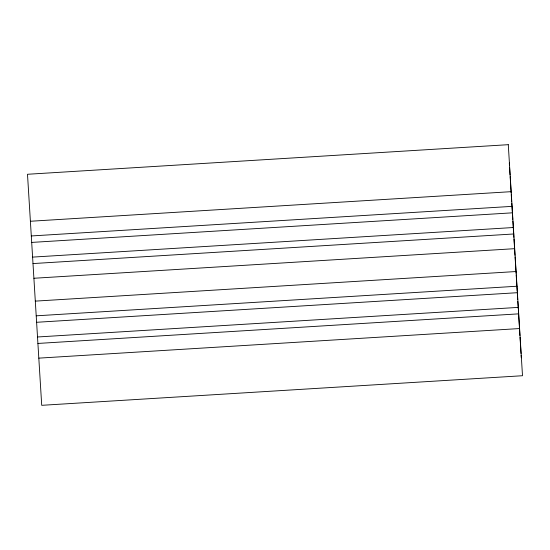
<?xml version="1.0" encoding="UTF-8"?>
<svg xmlns="http://www.w3.org/2000/svg" width="550" height="550" viewBox="0 0 550 550"><rect width="100%" height="100%" fill="white"/><g stroke="black" fill="none" stroke-linecap="round" stroke-linejoin="round"><path stroke-width="0.82" d="M30.394 221.258L511.17 191.668M31.295 235.957L512.077 206.367M31.694 242.413L512.476 212.822M32.601 257.111L513.377 227.521M32.993 263.567L513.776 233.977M33.901 278.266L514.683 248.676M35.31 301.125L516.086 271.535M36.211 315.824L516.993 286.234M36.609 322.286L517.392 292.696M37.517 336.985L518.293 307.395M37.909 343.441L518.691 313.851M38.816 358.139L519.599 328.549M509.3 163.013L509.458 165.571M509.568 167.282L510.036 174.969M510.146 176.681L511.143 192.913M511.246 194.624L511.672 201.458M511.775 203.163L512.772 219.395M512.875 221.107L513.879 237.339M513.982 239.051L514.979 255.282M515.089 256.988L516.086 273.219M516.189 274.931L517.192 291.163M517.296 292.875L517.715 299.709M517.818 301.414L518.293 309.107M518.402 310.812L519.922 335.589M520.032 337.301L521.029 353.533M521.132 355.238L521.29 357.803M508.283 144.684L27.5 174.274L41.718 405.316L522.5 375.726L508.283 144.684"/></g></svg>
